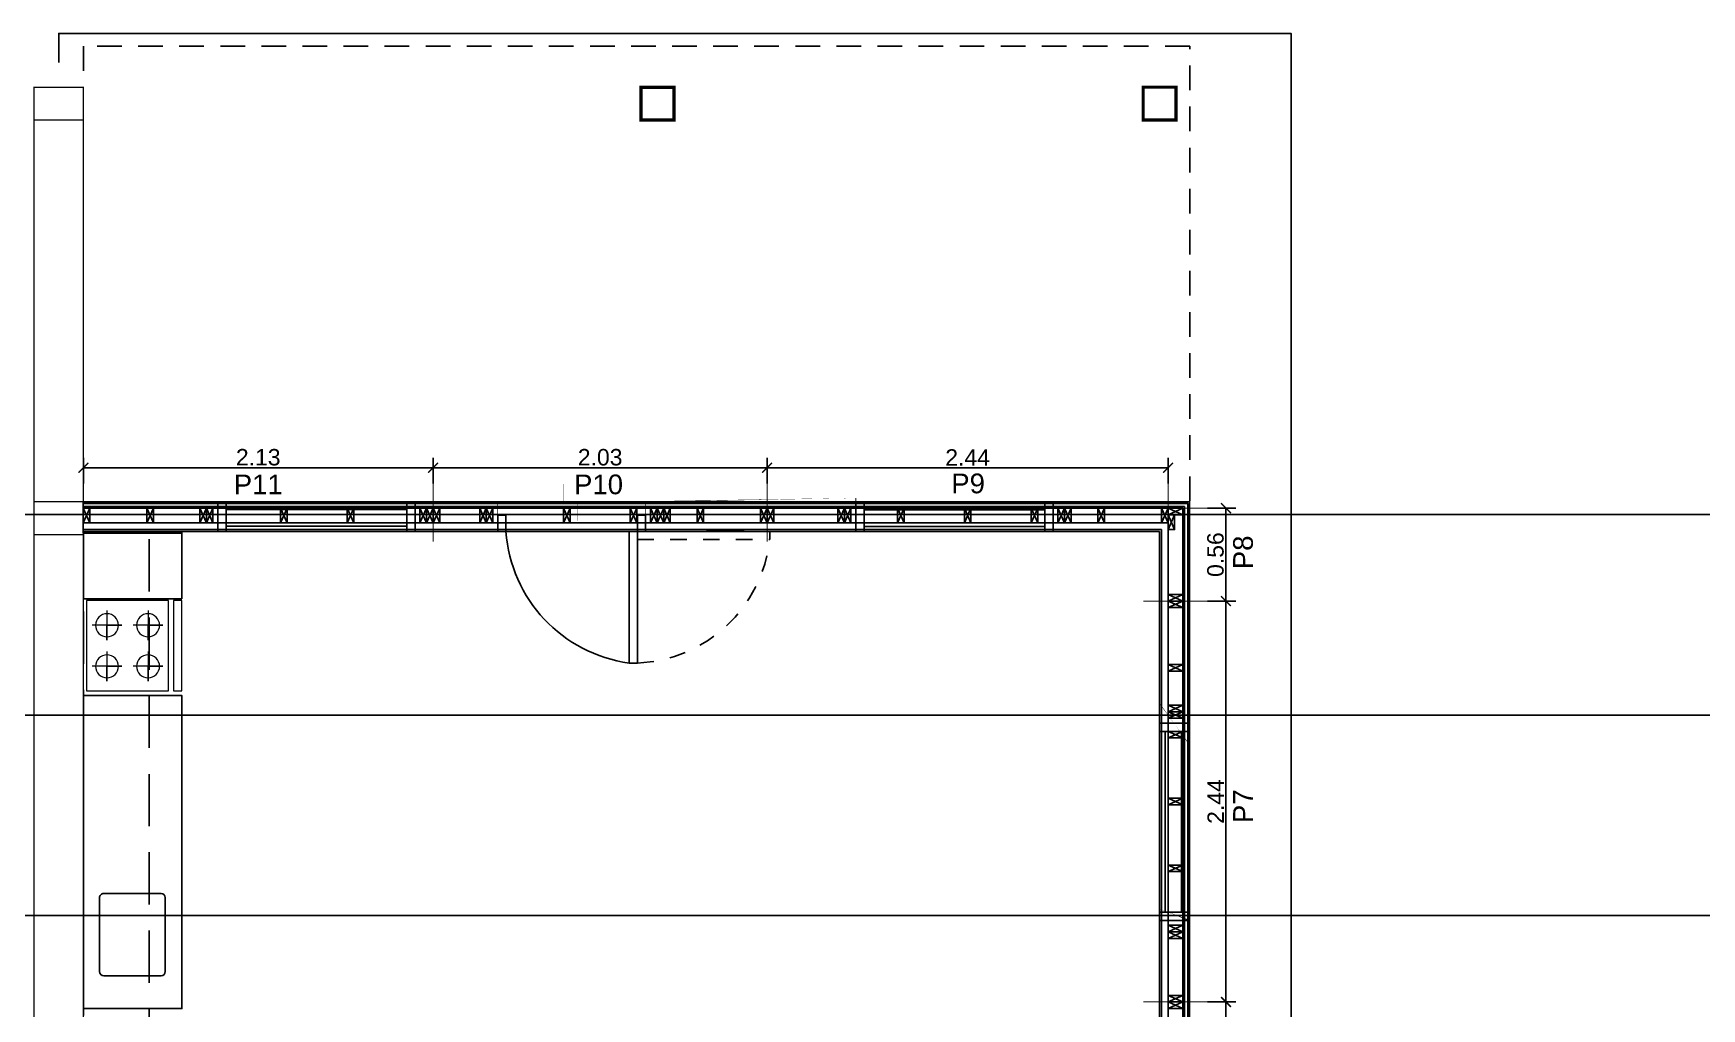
# Model space of a CAD drawing. Header units: millimetres. Extents: x 2924 to 3297, y 1496 to 1704.
# Drawn here: x 3235.67 to 3245.83, y 1565.39 to 1571.33 of the extents above; entities that cross this region are included whole.
import ezdxf

# ---------------------------------------------------------------- set-up
doc = ezdxf.new("R2010")
doc.units = ezdxf.units.MM
doc.header["$PDMODE"] = 35
for name, pattern in [('CONTINUA', [200, 100, 100]), ('DASHED', [0.75, 0.5, -0.25]), ('DASHED2', [9.524999999999999, 6.35, -3.175])]:
    doc.linetypes.add(name, pattern=pattern)
doc.layers.get('Defpoints').update_dxf_attribs({"color": 230})
for name, color, linetype in [('P0- COLUMNAS HºAº', 7, 'Continuous'), ('P0- LISTON 2CM', 7, 'Continuous'), ('P0- OSB', 7, 'Continuous'), ('P0-CARPINTERIAS', 7, 'Continuous'), ('P0-COTAS', 7, 'Continuous'), ('P0-DURLOCK INTERIOR', 7, 'Continuous'), ('P0-LISTON 4CM', 7, 'Continuous'), ('P0-MAMPOSTERIA LADRILLO', 7, 'Continuous'), ('P0-MUROS', 7, 'Continuous'), ('P0-PANEL', 7, 'Continuous'), ('P0-PROYECCION', 7, 'Continuous'), ('P0-REVESTIMIENTO', 7, 'Continuous'), ('P0-SANITARIOS', 7, 'Continuous'), ('P0-SOLADOS', 7, 'Continuous'), ('P0-SUPERBOARD', 7, 'Continuous'), ('P0-TEXTOS', 7, 'Continuous'), ('P1-MAMPOSTERIA LADRILLO', 7, 'Continuous'), ('PT-MUROS', 7, 'Continuous')]:
    doc.layers.add(name, color=color, linetype=linetype)
doc.layers.add('P0-MUEBLES', color=250, linetype='Continuous', lineweight=0)
doc.styles.add('Arial02.5', font='arial.ttf', dxfattribs={"width": 0.8, "height": 0.025})
doc.styles.add('Arial10', font='arial.ttf', dxfattribs={"height": 0.1})
doc.dimstyles.new('COTA-1-50', dxfattribs={"dimtxt": 0.1, "dimasz": 0.06, "dimexe": 0.06, "dimexo": 0.15, "dimgap": 0.0125, "dimtad": 1, "dimzin": 0, "dimdsep": 46, "dimtxsty": 'Arial10', "dimblk1": 'ARCHTICK', "dimblk2": 'ARCHTICK', "dimsah": 1, "dimcen": 0.09, "dimclrd": 7, "dimclre": 7, "dimclrt": 7, "dimazin": 0, "dimtfac": 1, "dimtofl": 0, "dimtmove": 2, "dimatfit": 3, "dimldrblk": 'ARCHTICK', "dimfxl": 0, "dimtolj": 1, "dimtzin": 0, "dimarcsym": 0})

# ---------------------------------------------------------------- blocks, each defined once
blk = doc.blocks.new('A$C369133B9')
at = {"color": 0}
for points in [[(-6.730260793119669e-11, 0.5500000693173206), (0.04999999993287929, 0.5500000693173206), (0.04999999993287929, 6.931736606929917e-08), (-6.730260793119669e-11, 6.931736606929917e-08)], [(0.07999999993307938, 0.5500000693173206), (0.5799999999330794, 0.5500000693173206), (0.5799999999330794, 6.931736606929917e-08), (0.07999999993307938, 6.931736606929917e-08), (0.07999999993307938, 0.5500000693173206)]]:
    blk.add_lwpolyline(points, close=True, dxfattribs=at)
for points in [[(0.2049999999330794, 0.4900000693171478), (0.2049999999330794, 0.3100000693170841), (0.2049999999330794, 0.4000000693172296), (0.1149999999329339, 0.4000000693172296), (0.2949999999327702, 0.4000000693172296)], [(0.4549999999330794, 0.4900000693171478), (0.4549999999330794, 0.3100000693170841), (0.4549999999330794, 0.4000000693172296), (0.3649999999329339, 0.4000000693172296), (0.5449999999327702, 0.4000000693172296)], [(0.2049999999330794, 0.2400000693171478), (0.2049999999330794, 0.06000006931708413), (0.2049999999330794, 0.1500000693172296), (0.1149999999329339, 0.1500000693172296), (0.2949999999327702, 0.1500000693172296)], [(0.4549999999330794, 0.2400000693171478), (0.4549999999330794, 0.06000006931708413), (0.4549999999330794, 0.1500000693170023), (0.3649999999329339, 0.1500000693172296), (0.5449999999327702, 0.1500000693172296)]]:
    blk.add_lwpolyline(points, dxfattribs=at)
for points in [[(0.1349999999329157, 0.4000000693172296, -1), (0.2749999999327883, 0.4000000693172296, -1), (0.1349999999329157, 0.4000000693172296, -1)], [(0.3849999999329157, 0.4000000693172296, -1), (0.5249999999327883, 0.4000000693172296, -1), (0.3849999999329157, 0.4000000693172296, -1)], [(0.1349999999329157, 0.1500000693172296, -1), (0.2749999999327883, 0.1500000693172296, -1), (0.1349999999329157, 0.1500000693172296, -1)], [(0.3849999999329157, 0.1500000693172296, -1), (0.5249999999332431, 0.1500000693172296, -1), (0.3849999999329157, 0.1500000693172296, -1)]]:
    blk.add_lwpolyline(points, format="xyb", dxfattribs=at)
blk = doc.blocks.new('A$Ce87a268d')
at = {"color": 0, "const_width": 0.0003}
blk.add_lwpolyline([(0.09000000000105501, 0), (0, 0), (0, 2.439999999999827), (0.09000000000105501, 2.439999999999827)], close=True, dxfattribs=at)
at = {"color": 0}
for points in [[(4.547473508864641e-13, 2.400000000000091), (4.547473508864641e-13, 2.440000000000055), (0.09000000000014552, 2.440000000000055), (0.09000000000014552, 2.400000000000091), (4.547473508864641e-13, 2.400000000000091), (0.09000000000014552, 2.440000000000055), (0.09000000000014552, 2.400000000000091), (4.547473508864641e-13, 2.440000000000055)], [(4.547473508864641e-13, 2.013333333333321), (4.547473508864641e-13, 2.053333333333285), (0.09000000000014552, 2.053333333333285), (0.09000000000014552, 2.013333333333321), (4.547473508864641e-13, 2.013333333333321), (0.09000000000014552, 2.053333333333285), (0.09000000000014552, 2.013333333333321), (4.547473508864641e-13, 2.053333333333285)], [(4.547473508864641e-13, 1.606666666666797), (4.547473508864641e-13, 1.646666666666761), (0.09000000000014552, 1.646666666666761), (0.09000000000014552, 1.606666666666797), (4.547473508864641e-13, 1.606666666666797), (0.09000000000014552, 1.646666666666761), (0.09000000000014552, 1.606666666666797), (4.547473508864641e-13, 1.646666666666761)], [(4.547473508864641e-13, 1.200000000000045), (4.547473508864641e-13, 1.240000000000009), (0.09000000000014552, 1.240000000000009), (0.09000000000014552, 1.200000000000045), (4.547473508864641e-13, 1.200000000000045), (0.09000000000014552, 1.240000000000009), (0.09000000000014552, 1.200000000000045), (4.547473508864641e-13, 1.240000000000009)], [(4.547473508864641e-13, 0.7933333333332939), (4.547473508864641e-13, 0.8333333333332575), (0.09000000000014552, 0.8333333333332575), (0.09000000000014552, 0.7933333333332939), (4.547473508864641e-13, 0.7933333333332939), (0.09000000000014552, 0.8333333333332575), (0.09000000000014552, 0.7933333333332939), (4.547473508864641e-13, 0.8333333333332575)], [(4.547473508864641e-13, 0.3866666666667697), (4.547473508864641e-13, 0.4266666666667334), (0.09000000000014552, 0.4266666666667334), (0.09000000000014552, 0.3866666666667697), (4.547473508864641e-13, 0.3866666666667697), (0.09000000000014552, 0.4266666666667334), (0.09000000000014552, 0.3866666666667697), (4.547473508864641e-13, 0.4266666666667334)], [(1.364242052659392e-12, 0), (1.364242052659392e-12, 0.03999999999996362), (0.09000000000105501, 0.03999999999996362), (0.09000000000105501, 0), (1.364242052659392e-12, 0), (0.09000000000105501, 0.03999999999996362), (0.09000000000105501, 0), (1.364242052659392e-12, 0.03999999999996362)]]:
    blk.add_lwpolyline(points, dxfattribs=at)
blk = doc.blocks.new('A$Cebfddf67')
at = {"color": 0, "const_width": 0.0003}
blk.add_lwpolyline([(0.09000000000105501, 0), (0, 0), (0, 2.440000000000737), (0.09000000000105501, 2.440000000000737)], close=True, dxfattribs=at)
at = {"color": 0}
for points in [[(4.547473508864641e-13, 2.400000000000546), (4.547473508864641e-13, 2.440000000000509), (0.09000000000014552, 2.440000000000509), (0.09000000000014552, 2.400000000000546), (4.547473508864641e-13, 2.400000000000546), (0.09000000000014552, 2.440000000000509), (0.09000000000014552, 2.400000000000546), (4.547473508864641e-13, 2.440000000000509)], [(4.547473508864641e-13, 2.013333333333776), (4.547473508864641e-13, 2.05333333333374), (0.09000000000014552, 2.05333333333374), (0.09000000000014552, 2.013333333333776), (4.547473508864641e-13, 2.013333333333776), (0.09000000000014552, 2.05333333333374), (0.09000000000014552, 2.013333333333776), (4.547473508864641e-13, 2.05333333333374)], [(4.547473508864641e-13, 1.766666666667106), (4.547473508864641e-13, 1.80666666666707), (0.09000000000014552, 1.80666666666707), (0.09000000000014552, 1.766666666667106), (4.547473508864641e-13, 1.766666666667106), (0.09000000000014552, 1.80666666666707), (0.09000000000014552, 1.766666666667106), (4.547473508864641e-13, 1.80666666666707)], [(4.547473508864641e-13, 1.726666666667143), (4.547473508864641e-13, 1.766666666667106), (0.09000000000014552, 1.766666666667106), (0.09000000000014552, 1.726666666667143), (4.547473508864641e-13, 1.726666666667143), (0.09000000000014552, 1.766666666667106), (0.09000000000014552, 1.726666666667143), (4.547473508864641e-13, 1.766666666667106)], [(4.547473508864641e-13, 0.4266666666671881), (4.547473508864641e-13, 0.4666666666671517), (0.09000000000014552, 0.4666666666671517), (0.09000000000014552, 0.4266666666671881), (4.547473508864641e-13, 0.4266666666671881), (0.09000000000014552, 0.4666666666671517), (0.09000000000014552, 0.4266666666671881), (4.547473508864641e-13, 0.4666666666671517)], [(4.547473508864641e-13, 0.3866666666672245), (4.547473508864641e-13, 0.4266666666671881), (0.09000000000014552, 0.4266666666671881), (0.09000000000014552, 0.3866666666672245), (4.547473508864641e-13, 0.3866666666672245), (0.09000000000014552, 0.4266666666671881), (0.09000000000014552, 0.3866666666672245), (4.547473508864641e-13, 0.4266666666671881)], [(4.547473508864641e-13, 4.547473508864641e-13), (4.547473508864641e-13, 0.04000000000041837), (0.09000000000014552, 0.04000000000041837), (0.09000000000014552, 4.547473508864641e-13), (4.547473508864641e-13, 4.547473508864641e-13), (0.09000000000014552, 0.04000000000041837), (0.09000000000014552, 4.547473508864641e-13), (4.547473508864641e-13, 0.04000000000041837)]]:
    blk.add_lwpolyline(points, dxfattribs=at)
at = {"color": 8}
for points in [[(4.547473508864641e-13, 1.606666666667252), (4.547473508864641e-13, 1.646666666667215), (0.09000000000014552, 1.646666666667215), (0.09000000000014552, 1.606666666667252), (4.547473508864641e-13, 1.606666666667252), (0.09000000000014552, 1.646666666667215), (0.09000000000014552, 1.606666666667252), (4.547473508864641e-13, 1.646666666667215)], [(4.547473508864641e-13, 1.2000000000005), (4.547473508864641e-13, 1.240000000000464), (0.09000000000014552, 1.240000000000464), (0.09000000000014552, 1.2000000000005), (4.547473508864641e-13, 1.2000000000005), (0.09000000000014552, 1.240000000000464), (0.09000000000014552, 1.2000000000005), (4.547473508864641e-13, 1.240000000000464)], [(4.547473508864641e-13, 0.7933333333337487), (4.547473508864641e-13, 0.8333333333337123), (0.09000000000014552, 0.8333333333337123), (0.09000000000014552, 0.7933333333337487), (4.547473508864641e-13, 0.7933333333337487), (0.09000000000014552, 0.8333333333337123), (0.09000000000014552, 0.7933333333337487), (4.547473508864641e-13, 0.8333333333337123)]]:
    blk.add_lwpolyline(points, dxfattribs=at)
blk = doc.blocks.new('A$C12c60659')
at = {"color": 0, "const_width": 0.0003}
blk.add_lwpolyline([(0.09000000000105501, -0.001999999999952706), (4.547473508864641e-13, -0.001999999999952706), (0, 0.5630009067667743), (0.09000000000060027, 0.5630009067667743)], close=True, dxfattribs=at)
at = {"color": 0}
for points in [[(0, 0.5230009067665833), (0, 0.5630009067665469), (0.08999999999969077, 0.5630009067665469), (0.08999999999969077, 0.5230009067665833), (0, 0.5230009067665833), (0.08999999999969077, 0.5630009067665469), (0.08999999999969077, 0.5230009067665833), (0, 0.5630009067665469)], [(0, 0.5230009067668107), (0.03999999999996362, 0.5230009067668107), (0.03999999999996362, 0.4330009067668925), (0, 0.4330009067668925), (0, 0.5230009067668107), (0.03999999999996362, 0.4330009067668925), (0, 0.4330009067668925), (0.03999999999996362, 0.5230009067668107)], [(4.547473508864641e-13, -0.001999999999497959), (4.547473508864641e-13, 0.03800000000046566), (0.09000000000014552, 0.03800000000046566), (0.09000000000014552, -0.001999999999497959), (4.547473508864641e-13, -0.001999999999497959), (0.09000000000014552, 0.03800000000046566), (0.09000000000014552, -0.001999999999497959), (4.547473508864641e-13, 0.03800000000046566)]]:
    blk.add_lwpolyline(points, dxfattribs=at)
blk = doc.blocks.new('A$C57d97152')
at = {"color": 0, "const_width": 0.0003}
blk.add_lwpolyline([(2.129166666666606, 0.08999999999991815), (0, 0.08999999999991815), (0, 0), (2.129166666666606, 0)], close=True, dxfattribs=at)
at = {"color": 0}
for points in [[(6.090101851441432e-05, 0.08999999999991815), (0.04006090101847803, 0.08999999999991815), (0.04006090101847803, 0), (6.090101851441432e-05, 0), (6.090101851441432e-05, 0.08999999999991815), (0.04006090101847803, 0), (6.090101851441432e-05, 0), (0.04006090101847803, 0.08999999999991815)], [(0.3866609010183311, 0.09000000000014552), (0.4266609010182947, 0.09000000000014552), (0.4266609010182947, 2.273736754432321e-13), (0.3866609010183311, 2.273736754432321e-13), (0.3866609010183311, 0.09000000000014552), (0.4266609010182947, 2.273736754432321e-13), (0.3866609010183311, 2.273736754432321e-13), (0.4266609010182947, 0.09000000000014552)], [(0.7091666666665333, 0.09000000000014552), (0.7491666666664969, 0.09000000000014552), (0.7491666666664969, 2.273736754432321e-13), (0.7091666666665333, 2.273736754432321e-13), (0.7091666666665333, 0.09000000000014552), (0.7491666666664969, 2.273736754432321e-13), (0.7091666666665333, 2.273736754432321e-13), (0.7491666666664969, 0.09000000000014552)], [(0.7491666666664969, 0.09000000000037289), (0.7891666666664605, 0.09000000000037289), (0.7891666666664605, 4.547473508864641e-13), (0.7491666666664969, 4.547473508864641e-13), (0.7491666666664969, 0.09000000000037289), (0.7891666666664605, 4.547473508864641e-13), (0.7491666666664969, 4.547473508864641e-13), (0.7891666666664605, 0.09000000000037289)], [(2.049166666666679, 0.08999999999991815), (2.089166666666642, 0.08999999999991815), (2.089166666666642, 0), (2.049166666666679, 0), (2.049166666666679, 0.08999999999991815), (2.089166666666642, 0), (2.049166666666679, 0), (2.089166666666642, 0.08999999999991815)], [(2.089166666666642, 0.09000000000014552), (2.129166666666606, 0.09000000000014552), (2.129166666666606, 2.273736754432321e-13), (2.089166666666642, 2.273736754432321e-13), (2.089166666666642, 0.09000000000014552), (2.129166666666606, 2.273736754432321e-13), (2.089166666666642, 2.273736754432321e-13), (2.129166666666606, 0.09000000000014552)]]:
    blk.add_lwpolyline(points, dxfattribs=at)
at = {"color": 8}
for points in [[(1.199860901017928, 0.08999999999991815), (1.239860901017892, 0.08999999999991815), (1.239860901017892, 0), (1.199860901017928, 0), (1.199860901017928, 0.08999999999991815), (1.239860901017892, 0), (1.199860901017928, 0), (1.239860901017892, 0.08999999999991815)], [(1.606460901017726, 0.08999999999991815), (1.64646090101769, 0.08999999999991815), (1.64646090101769, 0), (1.606460901017726, 0), (1.606460901017726, 0.08999999999991815), (1.64646090101769, 0), (1.606460901017726, 0), (1.64646090101769, 0.08999999999991815)]]:
    blk.add_lwpolyline(points, dxfattribs=at)
blk = doc.blocks.new('A$Ce5a903bd')
at = {"color": 0, "const_width": 0.0003}
blk.add_lwpolyline([(2.440000000000055, 0.09000000000014552), (0, 0.09000000000014552), (0, 0), (2.440000000000055, 0)], close=True, dxfattribs=at)
at = {"color": 0}
for points in [[(0, 0.08999999999991815), (0.03999999999996362, 0.08999999999991815), (0.03999999999996362, 0), (0, 0), (0, 0.08999999999991815), (0.03999999999996362, 0), (0, 0), (0.03999999999996362, 0.08999999999991815)], [(0.4299943851838179, 0.08999999999991815), (0.4699943851837816, 0.08999999999991815), (0.4699943851837816, 0), (0.4299943851838179, 0), (0.4299943851838179, 0.08999999999991815), (0.4699943851837816, 0), (0.4299943851838179, 0), (0.4699943851837816, 0.08999999999991815)], [(0.4699943851837816, 0.08999999999991815), (0.5099943851837452, 0.08999999999991815), (0.5099943851837452, 0), (0.4699943851837816, 0), (0.4699943851837816, 0.08999999999991815), (0.5099943851837452, 0), (0.4699943851837816, 0), (0.5099943851837452, 0.08999999999991815)], [(1.769999596991511, 0.08999999999991815), (1.809999596991474, 0.08999999999991815), (1.809999596991474, 0), (1.769999596991511, 0), (1.769999596991511, 0.08999999999991815), (1.809999596991474, 0), (1.769999596991511, 0), (1.809999596991474, 0.08999999999991815)], [(1.809999596991474, 0.08999999999991815), (1.849999596991438, 0.08999999999991815), (1.849999596991438, 0), (1.809999596991474, 0), (1.809999596991474, 0.08999999999991815), (1.849999596991438, 0), (1.809999596991474, 0), (1.849999596991438, 0.08999999999991815)], [(2.013333333333321, 0.08999999999991815), (2.053333333333285, 0.08999999999991815), (2.053333333333285, 0), (2.013333333333321, 0), (2.013333333333321, 0.08999999999991815), (2.053333333333285, 0), (2.013333333333321, 0), (2.053333333333285, 0.08999999999991815)], [(2.400000000000546, 0.09000000000014552), (2.440000000000509, 0.09000000000014552), (2.440000000000509, 2.273736754432321e-13), (2.400000000000546, 2.273736754432321e-13), (2.400000000000546, 0.09000000000014552), (2.440000000000509, 2.273736754432321e-13), (2.400000000000546, 2.273736754432321e-13), (2.440000000000509, 0.09000000000014552)]]:
    blk.add_lwpolyline(points, dxfattribs=at)
at = {"color": 8}
for points in [[(0.7933333333335213, 0.09000000000014552), (0.8333333333334849, 0.09000000000014552), (0.8333333333334849, 2.273736754432321e-13), (0.7933333333335213, 2.273736754432321e-13), (0.7933333333335213, 0.09000000000014552), (0.8333333333334849, 2.273736754432321e-13), (0.7933333333335213, 2.273736754432321e-13), (0.8333333333334849, 0.09000000000014552)], [(1.199999999999818, 0.09000000000014552), (1.239999999999782, 0.09000000000014552), (1.239999999999782, 2.273736754432321e-13), (1.199999999999818, 2.273736754432321e-13), (1.199999999999818, 0.09000000000014552), (1.239999999999782, 2.273736754432321e-13), (1.199999999999818, 2.273736754432321e-13), (1.239999999999782, 0.09000000000014552)], [(1.60666666666657, 0.09000000000014552), (1.646666666666533, 0.09000000000014552), (1.646666666666533, 2.273736754432321e-13), (1.60666666666657, 2.273736754432321e-13), (1.60666666666657, 0.09000000000014552), (1.646666666666533, 2.273736754432321e-13), (1.60666666666657, 2.273736754432321e-13), (1.646666666666533, 0.09000000000014552)]]:
    blk.add_lwpolyline(points, dxfattribs=at)
blk = doc.blocks.new('A$Ca9f19df0')
at = {"color": 0, "const_width": 0.0003}
blk.add_lwpolyline([(2.033333333333303, 0.09000000000014552), (0, 0.09000000000014552), (0, 4.547473508864641e-13), (2.033333333333303, 4.547473508864641e-13)], close=True, dxfattribs=at)
at = {"color": 0}
for points in [[(0, 0.09000000000037289), (0.03999999999996362, 0.09000000000037289), (0.03999999999996362, 4.547473508864641e-13), (0, 4.547473508864641e-13), (0, 0.09000000000037289), (0.03999999999996362, 4.547473508864641e-13), (0, 4.547473508864641e-13), (0.03999999999996362, 0.09000000000037289)], [(0.2833341833324994, 0.09000000000037289), (0.323334183332463, 0.09000000000037289), (0.323334183332463, 4.547473508864641e-13), (0.2833341833324994, 4.547473508864641e-13), (0.2833341833324994, 0.09000000000037289), (0.323334183332463, 4.547473508864641e-13), (0.2833341833324994, 4.547473508864641e-13), (0.323334183332463, 0.09000000000037289)], [(0.323334183332463, 0.09000000000037289), (0.3633341833324266, 0.09000000000037289), (0.3633341833324266, 4.547473508864641e-13), (0.323334183332463, 4.547473508864641e-13), (0.323334183332463, 0.09000000000037289), (0.3633341833324266, 4.547473508864641e-13), (0.323334183332463, 4.547473508864641e-13), (0.3633341833324266, 0.09000000000037289)], [(1.323333333333267, 0.09000000000014552), (1.36333333333323, 0.09000000000014552), (1.36333333333323, 2.273736754432321e-13), (1.323333333333267, 2.273736754432321e-13), (1.323333333333267, 0.09000000000014552), (1.36333333333323, 2.273736754432321e-13), (1.323333333333267, 2.273736754432321e-13), (1.36333333333323, 0.09000000000014552)], [(1.36333333333323, 0.08999999999991815), (1.403333333333194, 0.08999999999991815), (1.403333333333194, 0), (1.36333333333323, 0), (1.36333333333323, 0.08999999999991815), (1.403333333333194, 0), (1.36333333333323, 0), (1.403333333333194, 0.08999999999991815)], [(1.403333333332739, 0.09000000000014552), (1.443333333332703, 0.09000000000014552), (1.443333333332703, 2.273736754432321e-13), (1.403333333332739, 2.273736754432321e-13), (1.403333333332739, 0.09000000000014552), (1.443333333332703, 2.273736754432321e-13), (1.403333333332739, 2.273736754432321e-13), (1.443333333332703, 0.09000000000014552)], [(1.60666666666657, 0.09000000000037289), (1.646666666666533, 0.09000000000037289), (1.646666666666533, 4.547473508864641e-13), (1.60666666666657, 4.547473508864641e-13), (1.60666666666657, 0.09000000000037289), (1.646666666666533, 4.547473508864641e-13), (1.60666666666657, 4.547473508864641e-13), (1.646666666666533, 0.09000000000037289)], [(1.993333333333339, 0.09000000000014552), (2.033333333333303, 0.09000000000014552), (2.033333333333303, 2.273736754432321e-13), (1.993333333333339, 2.273736754432321e-13), (1.993333333333339, 0.09000000000014552), (2.033333333333303, 2.273736754432321e-13), (1.993333333333339, 2.273736754432321e-13), (2.033333333333303, 0.09000000000014552)]]:
    blk.add_lwpolyline(points, dxfattribs=at)
at = {"color": 8}
for points in [[(0.7933333333326118, 0.09000000000014552), (0.8333333333325754, 0.09000000000014552), (0.8333333333325754, 2.273736754432321e-13), (0.7933333333326118, 2.273736754432321e-13), (0.7933333333326118, 0.09000000000014552), (0.8333333333325754, 2.273736754432321e-13), (0.7933333333326118, 2.273736754432321e-13), (0.8333333333325754, 0.09000000000014552)], [(1.199999999999818, 0.09000000000037289), (1.239999999999782, 0.09000000000037289), (1.239999999999782, 4.547473508864641e-13), (1.199999999999818, 4.547473508864641e-13), (1.199999999999818, 0.09000000000037289), (1.239999999999782, 4.547473508864641e-13), (1.199999999999818, 4.547473508864641e-13), (1.239999999999782, 0.09000000000037289)]]:
    blk.add_lwpolyline(points, dxfattribs=at)
blk = doc.blocks.new('_ARCHTICK')
at = {"color": 0, "linetype": 'ByBlock', "const_width": 0.15}
blk.add_lwpolyline([(-0.5, -0.5), (0.5, 0.5)], dxfattribs=at)
blk = doc.blocks.new('*D356')
at = {"layer": 'Defpoints', "color": 0, "transparency": 16777216}
for p in [(3242.670968501877, 1565.432838753421), (3242.933519034022, 1565.432838753421), (3242.670968501878, 1562.992838753419)]:
    blk.add_point(p, dxfattribs=at)
at = {"layer": 'P0-COTAS', "color": 7, "lineweight": -2, "transparency": 16777216}
for p, q in [((3242.820968501877, 1565.432838753421), (3242.993519034022, 1565.432838753421)), ((3242.933519034022, 1562.992838753419), (3242.933519034022, 1565.432838753421)), ((3242.820968501878, 1562.992838753419), (3242.993519034022, 1562.992838753419))]:
    blk.add_line(p, q, dxfattribs=at)
at = {"layer": 'P0-COTAS', "color": 7, "lineweight": -2, "transparency": 16777216, "xscale": 0.06, "yscale": 0.06, "zscale": 0.06}
for p, rotation in [((3242.933519034022, 1565.432838753421), 90), ((3242.933519034022, 1562.992838753419), 270)]:
    blk.add_blockref('_ARCHTICK', p, dxfattribs=dict(at, rotation=rotation))
at = {"layer": 'P0-COTAS', "color": 7, "transparency": 16777216, "insert": (3242.870814395549, 1564.212838753419), "char_height": 0.1, "attachment_point": 5, "rotation": 90, "style": 'Arial10'}
blk.add_mtext('\\A1;2.44', dxfattribs=at)
blk = doc.blocks.new('*D357')
at = {"layer": 'Defpoints', "color": 0, "transparency": 16777216}
for p in [(3242.67098117604, 1567.87284438638), (3242.933519034023, 1567.87284438638), (3242.670968501877, 1565.432838753421)]:
    blk.add_point(p, dxfattribs=at)
at = {"layer": 'P0-COTAS', "color": 7, "lineweight": -2, "transparency": 16777216}
for p, q in [((3242.82098117604, 1567.87284438638), (3242.993519034023, 1567.87284438638)), ((3242.933519034023, 1565.432838753421), (3242.933519034023, 1567.87284438638)), ((3242.820968501877, 1565.432838753421), (3242.993519034023, 1565.432838753421))]:
    blk.add_line(p, q, dxfattribs=at)
at = {"layer": 'P0-COTAS', "color": 7, "lineweight": -2, "transparency": 16777216, "xscale": 0.06, "yscale": 0.06, "zscale": 0.06}
for p, rotation in [((3242.933519034023, 1567.87284438638), 90), ((3242.933519034023, 1565.432838753421), 270)]:
    blk.add_blockref('_ARCHTICK', p, dxfattribs=dict(at, rotation=rotation))
at = {"layer": 'P0-COTAS', "color": 7, "transparency": 16777216, "insert": (3242.870814395551, 1566.652841569899), "char_height": 0.1, "attachment_point": 5, "rotation": 90, "style": 'Arial10'}
blk.add_mtext('\\A1;2.44', dxfattribs=at)
blk = doc.blocks.new('*D358')
at = {"layer": 'Defpoints', "color": 0, "transparency": 16777216}
for p in [(3242.670970747387, 1568.43784065819), (3242.933519034025, 1568.43784065819), (3242.67098117604, 1567.87284438638)]:
    blk.add_point(p, dxfattribs=at)
at = {"layer": 'P0-COTAS', "color": 7, "lineweight": -2, "transparency": 16777216}
for p, q in [((3242.820970747387, 1568.43784065819), (3242.993519034025, 1568.43784065819)), ((3242.933519034025, 1567.87284438638), (3242.933519034025, 1568.43784065819)), ((3242.82098117604, 1567.87284438638), (3242.993519034025, 1567.87284438638))]:
    blk.add_line(p, q, dxfattribs=at)
at = {"layer": 'P0-COTAS', "color": 7, "lineweight": -2, "transparency": 16777216, "xscale": 0.06, "yscale": 0.06, "zscale": 0.06}
for p, rotation in [((3242.933519034025, 1568.43784065819), 90), ((3242.933519034025, 1567.87284438638), 270)]:
    blk.add_blockref('_ARCHTICK', p, dxfattribs=dict(at, rotation=rotation))
at = {"layer": 'P0-COTAS', "color": 7, "transparency": 16777216, "insert": (3242.869961735253, 1568.155342522284), "char_height": 0.1, "attachment_point": 5, "rotation": 90, "style": 'Arial10'}
blk.add_mtext('\\A1;0.56', dxfattribs=at)
blk = doc.blocks.new('*D359')
at = {"layer": 'Defpoints', "color": 0, "transparency": 16777216}
for p in [(3240.140967905971, 1568.68392329676), (3240.140967905971, 1568.437841000979), (3242.580968501878, 1568.43783966018)]:
    blk.add_point(p, dxfattribs=at)
at = {"layer": 'P0-COTAS', "color": 7, "lineweight": -2, "transparency": 16777216}
for p, q in [((3240.140967905971, 1568.58784100098), (3240.140967905971, 1568.74392329676)), ((3242.580968501878, 1568.58783966018), (3242.580968501878, 1568.74392329676)), ((3242.580968501878, 1568.68392329676), (3240.140967905971, 1568.68392329676))]:
    blk.add_line(p, q, dxfattribs=at)
at = {"layer": 'P0-COTAS', "color": 7, "lineweight": -2, "transparency": 16777216, "xscale": 0.06, "yscale": 0.06, "zscale": 0.06, "rotation": 180}
blk.add_blockref('_ARCHTICK', (3240.140967905971, 1568.68392329676), dxfattribs=at)
at = {"layer": 'P0-COTAS', "color": 7, "lineweight": -2, "transparency": 16777216, "xscale": 0.06, "yscale": 0.06, "zscale": 0.06}
blk.add_blockref('_ARCHTICK', (3242.580968501878, 1568.68392329676), dxfattribs=at)
at = {"layer": 'P0-COTAS', "color": 7, "transparency": 16777216, "insert": (3241.360968203924, 1568.746627935232), "char_height": 0.1, "attachment_point": 5, "style": 'Arial10'}
blk.add_mtext('\\A1;2.44', dxfattribs=at)
blk = doc.blocks.new('*D360')
at = {"layer": 'Defpoints', "color": 0, "transparency": 16777216}
for p in [(3238.107635886898, 1568.68392329676), (3238.107635886898, 1568.437841276476), (3240.140967905971, 1568.437841000979)]:
    blk.add_point(p, dxfattribs=at)
at = {"layer": 'P0-COTAS', "color": 7, "lineweight": -2, "transparency": 16777216}
for p, q in [((3238.107635886898, 1568.587841276476), (3238.107635886898, 1568.74392329676)), ((3240.140967905971, 1568.58784100098), (3240.140967905971, 1568.74392329676)), ((3240.140967905971, 1568.68392329676), (3238.107635886898, 1568.68392329676))]:
    blk.add_line(p, q, dxfattribs=at)
at = {"layer": 'P0-COTAS', "color": 7, "lineweight": -2, "transparency": 16777216, "xscale": 0.06, "yscale": 0.06, "zscale": 0.06, "rotation": 180}
blk.add_blockref('_ARCHTICK', (3238.107635886898, 1568.68392329676), dxfattribs=at)
at = {"layer": 'P0-COTAS', "color": 7, "lineweight": -2, "transparency": 16777216, "xscale": 0.06, "yscale": 0.06, "zscale": 0.06}
blk.add_blockref('_ARCHTICK', (3240.140967905971, 1568.68392329676), dxfattribs=at)
at = {"layer": 'P0-COTAS', "color": 7, "transparency": 16777216, "insert": (3239.124301896434, 1568.747514701945), "char_height": 0.1, "attachment_point": 5, "style": 'Arial10'}
blk.add_mtext('\\A1;2.03', dxfattribs=at)
blk = doc.blocks.new('*D361')
at = {"layer": 'Defpoints', "color": 0, "transparency": 16777216}
for p in [(3235.978674157237, 1568.68392329676), (3235.978674157237, 1568.437513962922), (3238.107635886898, 1568.437841276476)]:
    blk.add_point(p, dxfattribs=at)
at = {"layer": 'P0-COTAS', "color": 7, "lineweight": -2, "transparency": 16777216}
for p, q in [((3235.978674157237, 1568.587513962922), (3235.978674157237, 1568.74392329676)), ((3238.107635886898, 1568.587841276476), (3238.107635886898, 1568.74392329676)), ((3238.107635886898, 1568.68392329676), (3235.978674157237, 1568.68392329676))]:
    blk.add_line(p, q, dxfattribs=at)
at = {"layer": 'P0-COTAS', "color": 7, "lineweight": -2, "transparency": 16777216, "xscale": 0.06, "yscale": 0.06, "zscale": 0.06, "rotation": 180}
blk.add_blockref('_ARCHTICK', (3235.978674157237, 1568.68392329676), dxfattribs=at)
at = {"layer": 'P0-COTAS', "color": 7, "lineweight": -2, "transparency": 16777216, "xscale": 0.06, "yscale": 0.06, "zscale": 0.06}
blk.add_blockref('_ARCHTICK', (3238.107635886898, 1568.68392329676), dxfattribs=at)
at = {"layer": 'P0-COTAS', "color": 7, "transparency": 16777216, "insert": (3237.043155022067, 1568.747514701945), "char_height": 0.1, "attachment_point": 5, "style": 'Arial10'}
blk.add_mtext('\\A1;2.13', dxfattribs=at)

msp = doc.modelspace()

# ---------------------------------------------------------------- linework, layer by layer
at = {"layer": 'P0- COLUMNAS HºAº', "const_width": 0.008}
for points in [[(3235.678674157238, 1570.999827164324), (3235.978674157237, 1570.999827164324), (3235.978674157237, 1570.799827164324), (3235.678674157238, 1570.799827164324)], [(3235.678674157238, 1568.477340658182), (3235.978674157237, 1568.477340658182), (3235.978674157237, 1568.277329215272), (3235.678674157238, 1568.277329215272)]]:
    msp.add_lwpolyline(points, close=True, dxfattribs=at)
at = {"layer": 'P0- LISTON 2CM'}
msp.add_lwpolyline([(3237.62846850188, 1558.648331104612), (3237.62846850188, 1558.66834065819), (3239.53046850188, 1558.668331104612), (3239.53046850188, 1560.45334065819), (3242.680674157238, 1560.45334065819), (3242.68046850188, 1568.447341564956), (3235.97846850188, 1568.447341564956), (3235.97846850188, 1568.467340659529), (3242.70046850188, 1568.467341564956), (3242.70046850188, 1560.43334065819), (3239.55046850188, 1560.43334065819), (3239.55046850188, 1558.64834065819)], close=True, dxfattribs=at)
at = {"layer": 'P0- OSB'}
msp.add_lwpolyline([(3237.62846850188, 1558.67784065819), (3237.62846850188, 1558.66834065819), (3239.53046850188, 1558.668331104612), (3239.53046850188, 1560.45334065819), (3242.680674157238, 1560.45334065819), (3242.68046850188, 1568.447341564956), (3235.97846850188, 1568.447341564956), (3235.97846850188, 1568.437841564956), (3242.670966461651, 1568.43784065819), (3242.671174157238, 1560.46284065819), (3239.52096850188, 1560.46284065819), (3239.52096850188, 1558.677831104612)], close=True, dxfattribs=at)
at = {"layer": 'P0-CARPINTERIAS', "linetype": 'CONTINUA'}
for points in [[(3236.797635168547, 1568.477339660185), (3237.997635168546, 1568.477339660186), (3237.997635168547, 1568.295339660184), (3236.797635168547, 1568.295339660186), (3236.797635168547, 1568.477339660185), (3236.847635168547, 1568.477339660185), (3236.847635168547, 1568.295339660186), (3237.947636168547, 1568.295339660186), (3237.947632974108, 1568.477422997177), (3237.947636168547, 1568.429339710186), (3236.847635168547, 1568.429339710186), (3236.847635168547, 1568.329339910186), (3237.947636168547, 1568.329339910186)], [(3241.880968107878, 1568.477203524875), (3240.680968107878, 1568.477203524877), (3240.680980312387, 1568.2952591663), (3241.880980306986, 1568.295339660185), (3241.880968107878, 1568.477203524877), (3241.830968107878, 1568.477203524877), (3241.830980312385, 1568.295259166303), (3240.73097931238, 1568.2952591663), (3240.730967107878, 1568.477203524877), (3240.730967107878, 1568.427203574877), (3241.830968107878, 1568.427203574877), (3241.830968107878, 1568.327203774877), (3240.730967107878, 1568.327203774877)], [(3242.710365674202, 1565.929505420086), (3242.710365674205, 1567.129505420086), (3242.5283656742, 1567.129505420086), (3242.528365674202, 1565.929505420086), (3242.710365674204, 1565.929505420086), (3242.710365674203, 1565.979504806345), (3242.528365674202, 1565.979505420086), (3242.528365674202, 1567.079506420086), (3242.710365674205, 1567.079506420085), (3242.662365724199, 1567.079506420086), (3242.662365724199, 1565.979505420086), (3242.5623659242, 1565.979505420086), (3242.5623659242, 1567.079506420086)]]:
    msp.add_lwpolyline(points, dxfattribs=at)
msp.add_lwpolyline([(3239.301088622443, 1567.495339660186), (3239.350966637812, 1567.495339660186), (3239.350966637812, 1568.395339660186), (3239.400966637808, 1568.395339660186), (3239.400966637808, 1568.295339660185), (3239.300966637809, 1568.295339660185), (3239.301088622443, 1567.495339660186, -0.3543372764107481), (3238.550967487808, 1568.295339660185), (3238.550967487808, 1568.395339660186), (3238.500967487807, 1568.395339660186), (3238.500967487808, 1568.295339660185), (3238.550967487808, 1568.295339660185)], format="xyb", dxfattribs=at)
at = {"layer": 'P0-DURLOCK INTERIOR'}
msp.add_lwpolyline([(3235.97846850188, 1568.307841564957), (3235.978468261882, 1568.295301298404), (3242.52846850188, 1568.295339660185), (3242.528468501879, 1560.60534065819), (3239.54046850188, 1560.60534065819), (3239.54046850188, 1561.29284065819), (3239.37846850188, 1561.292840658189), (3239.378466418536, 1558.820340658217), (3237.62846850188, 1558.820340658217), (3237.62846850188, 1558.807831104612), (3239.39096850188, 1558.807831104612), (3239.39096850188, 1561.28034065819), (3239.53046850188, 1561.28034065819), (3239.53046850188, 1560.59284065819), (3242.54096850188, 1560.59284065819), (3242.54096850188, 1568.307841564957)], close=True, dxfattribs=at)
at = {"layer": 'P0-LISTON 4CM'}
msp.add_lwpolyline([(3239.53046850188, 1560.552832798442), (3242.58096850188, 1560.552832798442), (3242.580968501878, 1568.347841564957), (3235.97846850188, 1568.347841564957), (3235.97846850188, 1568.307841564957), (3242.54096850188, 1568.307841564957), (3242.54096850188, 1560.59284065819), (3239.53046850188, 1560.59284065819)], close=True, dxfattribs=at)
at = {"layer": 'P0-MAMPOSTERIA LADRILLO', "const_width": 0.008}
for points in [[(3235.97846850188, 1568.477340658182), (3235.678441114755, 1568.477340658182), (3235.6785016219, 1570.999827164324), (3235.978837192361, 1570.999827164324)], [(3235.678674157237, 1558.638331134332), (3235.678646770112, 1568.477340658182), (3235.978674157237, 1568.477340658182), (3235.978674157237, 1558.638338753419)]]:
    msp.add_lwpolyline(points, close=True, dxfattribs=at)
at = {"layer": 'P0-MUROS', "const_width": 0.02}
for points in [[(3239.573549382663, 1570.999827164324), (3239.573549382663, 1570.799827164324), (3239.373549382663, 1570.799827164324), (3239.373549382663, 1570.999827164324)], [(3242.629454918764, 1570.99984018118), (3242.629454918764, 1570.79984018118), (3242.429454918764, 1570.79984018118), (3242.429454918764, 1570.99984018118)]]:
    msp.add_lwpolyline(points, close=True, dxfattribs=at)
at = {"layer": 'P0-MUROS', "color": 8, "const_width": 0.005}
msp.add_lwpolyline([(3235.978468500535, 1568.4773273105), (3236.797635168547, 1568.477339660185), (3236.797635168547, 1568.297334943875), (3236.578468261882, 1568.295339660185), (3236.578468935694, 1568.285299379901), (3235.978468263882, 1568.285299259903)], dxfattribs=at)
for points in [[(3238.500969351879, 1568.477339660185), (3237.997635168546, 1568.477339660185), (3237.997635168546, 1568.295339660184), (3238.500969351879, 1568.295339660185)], [(3240.68097151683, 1568.477341370893), (3239.400969421713, 1568.477339437296), (3239.400969421713, 1568.295339437296), (3240.680971516829, 1568.295341370892)], [(3242.71046850188, 1568.477339660185), (3242.710468501881, 1567.129507324857), (3242.528468501877, 1567.129507324858), (3242.52846850188, 1568.295339660185), (3241.880968098747, 1568.295339660185), (3241.880968098747, 1568.477339660183)], [(3242.710468501882, 1565.929507324857), (3242.710468501881, 1562.496172086752), (3242.528468501878, 1562.496173991524), (3242.528468501883, 1565.929505420085)]]:
    msp.add_lwpolyline(points, close=True, dxfattribs=at)
at = {"layer": 'P0-MUROS', "color": 8, "linetype": 'DASHED2', "ltscale": 0.05}
msp.add_lwpolyline([(3236.378674157237, 1564.597334943875), (3236.378674054941, 1568.285272549307), (3235.978674054941, 1568.28527254931), (3235.978674157237, 1567.097269937706), (3235.978674157237, 1567.097269937706), (3235.978674157237, 1564.597334943875)], close=True, dxfattribs=at)
at = {"layer": 'P0-MUROS', "color": 8, "linetype": 'CONTINUA'}
for points in [[(3236.578674159645, 1567.885279260404), (3235.978674159645, 1567.885279260404), (3235.978674159645, 1568.285259127137), (3236.578674159645, 1568.285299393673)], [(3235.978674157237, 1565.39277313885), (3235.978674157237, 1567.297314810606), (3236.578674157238, 1567.297314810606), (3236.578674157238, 1565.39277313885)]]:
    msp.add_lwpolyline(points, close=True, dxfattribs=at)
at = {"layer": 'P0-MUROS', "linetype": 'DASHED', "ltscale": 0.2}
msp.add_lwpolyline([(3239.350966637809, 1568.295339660185), (3239.350966637809, 1568.248232646438), (3240.156521378245, 1568.248232646438), (3240.156521378245, 1568.295339660185)], close=True, dxfattribs=at)
msp.add_lwpolyline([(3239.350966637806, 1567.495339660185, 0.3723895139197995), (3240.156521378245, 1568.248232646438, -1.49403761260948)], format="xyb", dxfattribs=at)
at = {"layer": 'P0-PANEL', "color": 6, "const_width": 0.003}
msp.add_lwpolyline([(3237.62846850188, 1558.67784065819), (3239.52096850188, 1558.677831104612), (3239.52096850188, 1560.46284065819), (3242.671174157238, 1560.46284065819), (3242.670966461651, 1568.43784065819), (3235.97846850188, 1568.437841564957), (3235.97846850188, 1568.347841564957), (3242.580968501878, 1568.347841564957), (3242.58096850188, 1560.552832798442), (3239.520965008659, 1560.552832798442), (3239.52096850188, 1561.28034065819), (3239.43096850188, 1561.28034065819), (3239.43096850188, 1558.767831104612), (3237.62846850188, 1558.76784065819)], close=True, dxfattribs=at)
at = {"layer": 'P0-PROYECCION', "linetype": 'DASHED', "ltscale": 0.3}
msp.add_lwpolyline([(3242.712674157238, 1568.481334943875), (3242.712674157238, 1571.249827164324), (3235.978674157237, 1571.249827164324), (3235.978674157237, 1570.999827164324)], dxfattribs=at)
at = {"layer": 'P0-REVESTIMIENTO'}
msp.add_lwpolyline([(3235.978468261882, 1568.295301298404), (3236.578468261882, 1568.295339660185), (3236.578468935694, 1568.285299379901), (3235.978468263882, 1568.285299259903)], close=True, dxfattribs=at)
at = {"layer": 'P0-SANITARIOS', "color": 8, "linetype": 'CONTINUA'}
msp.add_lwpolyline([(3236.102347675451, 1565.59277313885), (3236.45234732545, 1565.59277313885, 0.4142135623684333), (3236.477347300451, 1565.61777311385), (3236.477347300451, 1566.067772663851, 0.4142135623684333), (3236.45234732545, 1566.092772638851), (3236.10234767545, 1566.092772638851, 0.414213562373761), (3236.07734770045, 1566.067772663851), (3236.07734770045, 1565.61777311385, 0.4142135623664354), (3236.102347675451, 1565.59277313885, 1.00000000001819)], format="xyb", dxfattribs=at)
at = {"layer": 'P0-SOLADOS'}
for points in [[(3235.828755674799, 1571.149827164324), (3235.828592639676, 1571.327339660185), (3243.329480954895, 1571.327339660185), (3243.329480954895, 1554.288334943875), (3245.828674157237, 1554.288334943875)], [(3238.500969351879, 1568.477339660185), (3239.400969421713, 1568.477339437296)]]:
    msp.add_lwpolyline(points, dxfattribs=at)
at = {"layer": 'P0-SOLADOS', "const_width": 0.002}
msp.add_lwpolyline([(3238.986382149072, 1568.362324643309), (3238.986382177556, 1568.47733953997), (3238.898986207532, 1568.47733953997), (3238.898986207532, 1568.585265206356)], dxfattribs=at)
at = {"layer": 'P0-SUPERBOARD'}
msp.add_lwpolyline([(3235.97846850188, 1568.467340659529), (3235.978468500535, 1568.4773273105), (3242.71046850188, 1568.477339623946), (3242.71046850188, 1560.423338753418), (3239.560468501879, 1560.42334065819), (3239.56046850188, 1558.63834065819), (3237.62846850188, 1558.63834065819), (3237.62846850188, 1558.648331104612), (3239.55046850188, 1558.64834065819), (3239.55046850188, 1560.43334065819), (3242.70046850188, 1560.43334065819), (3242.70046850188, 1568.467341564956)], close=True, dxfattribs=at)
at = {"layer": 'P1-MAMPOSTERIA LADRILLO', "color": 5, "const_width": 0.006}
for points in [[(3238.107636015111, 1568.234156542256), (3238.107635886898, 1568.683923348417)], [(3240.140969348445, 1568.234156542256), (3240.140969220231, 1568.683923348417)], [(3242.580969348443, 1568.234156542256), (3242.580969220229, 1568.683923348417)], [(3242.56096850188, 1568.437839660186), (3242.927333650176, 1568.437839660186)], [(3242.430717667075, 1567.872838753419), (3242.927333650177, 1567.872838753419)], [(3242.430717667073, 1565.432838753418), (3242.927333650176, 1565.432838753418)]]:
    msp.add_lwpolyline(points, dxfattribs=at)
at = {"layer": 'PT-MUROS', "color": 1}
for p in [(3250.461006846096, 1568.398783740077), (3250.461006846096, 1567.178783740077), (3250.461006846096, 1565.958783740077)]:
    msp.add_ray(p, (-1, 0), dxfattribs=at)

# ---------------------------------------------------------------- block references
at = {"layer": 'P0-MUEBLES', "color": 8, "xscale": -1}
msp.add_blockref('A$C369133B9', (3236.57760724979, 1567.325487597974), dxfattribs=at)
at = {"layer": 'P0-PANEL', "color": 6}
for name, p in [('A$C57d97152', (3235.97846850188, 1568.347839660185)), ('A$Ce5a903bd', (3240.14096850188, 1568.347839660186)), ('A$Cebfddf67', (3242.580968501878, 1565.432838753419))]:
    msp.add_blockref(name, p, dxfattribs=at)
at = {"layer": 'P0-PANEL', "color": 244, "true_color": 0x991b1e}
for name, p in [('A$Ca9f19df0', (3238.107635168546, 1568.347839660185)), ('A$C12c60659', (3242.580968501878, 1567.874838753419)), ('A$Ce87a268d', (3242.580968501875, 1562.992838753419))]:
    msp.add_blockref(name, p, dxfattribs=at)

# ---------------------------------------------------------------- texts
at = {"layer": 'P0-TEXTOS', "style": 'Arial02.5'}
for s, p in [('P11', (3236.893951977378, 1568.522691590357)), ('P10', (3238.965330095479, 1568.522691590357)), ('P9', (3241.261407027168, 1568.528472846438))]:
    msp.add_text(s, height=0.12, dxfattribs=at).set_placement(p)
for s, p in [('P8', (3243.097143475486, 1568.066485881254)), ('P7', (3243.097143475486, 1566.521743387866))]:
    msp.add_text(s, height=0.12, rotation=90, dxfattribs=at).set_placement(p)

# ---------------------------------------------------------------- dimensions: what is measured, and where the dimension line sits
at = {"layer": 'P0-COTAS'}
for base, p1, p2, picture, middle in [((3235.978674157237, 1568.68392329676), (3238.107635886898, 1568.437841276476), (3235.978674157237, 1568.437513962922), '*D361', (3237.043155022067, 1568.747514701945)), ((3238.107635886898, 1568.68392329676), (3240.140967905971, 1568.437841000979), (3238.107635886898, 1568.437841276476), '*D360', (3239.124301896434, 1568.747514701945)), ((3240.140967905971, 1568.68392329676), (3242.580968501878, 1568.43783966018), (3240.140967905971, 1568.437841000979), '*D359', (3241.360968203924, 1568.746627935232))]:
    dim = msp.add_linear_dim(base=base, p1=p1, p2=p2, dimstyle='COTA-1-50', dxfattribs=at)
    dim.commit()
    dim.dimension.update_dxf_attribs({"geometry": picture, "text_midpoint": middle})
for base, p1, p2, picture, middle in [((3242.933519034025, 1568.43784065819), (3242.670981176038, 1567.872844386379), (3242.670970747386, 1568.437840658189), '*D358', (3242.869961735253, 1568.155342522284)), ((3242.933519034023, 1567.87284438638), (3242.670968501875, 1565.43283875342), (3242.670981176038, 1567.872844386379), '*D357', (3242.870814395551, 1566.652841569899)), ((3242.933519034022, 1565.432838753421), (3242.670968501876, 1562.992838753418), (3242.670968501875, 1565.43283875342), '*D356', (3242.870814395549, 1564.212838753419))]:
    dim = msp.add_linear_dim(base=base, p1=p1, p2=p2, angle=90, dimstyle='COTA-1-50', dxfattribs=at)
    dim.commit()
    dim.dimension.update_dxf_attribs({"geometry": picture, "text_midpoint": middle})

doc.saveas('drawing.dxf')
